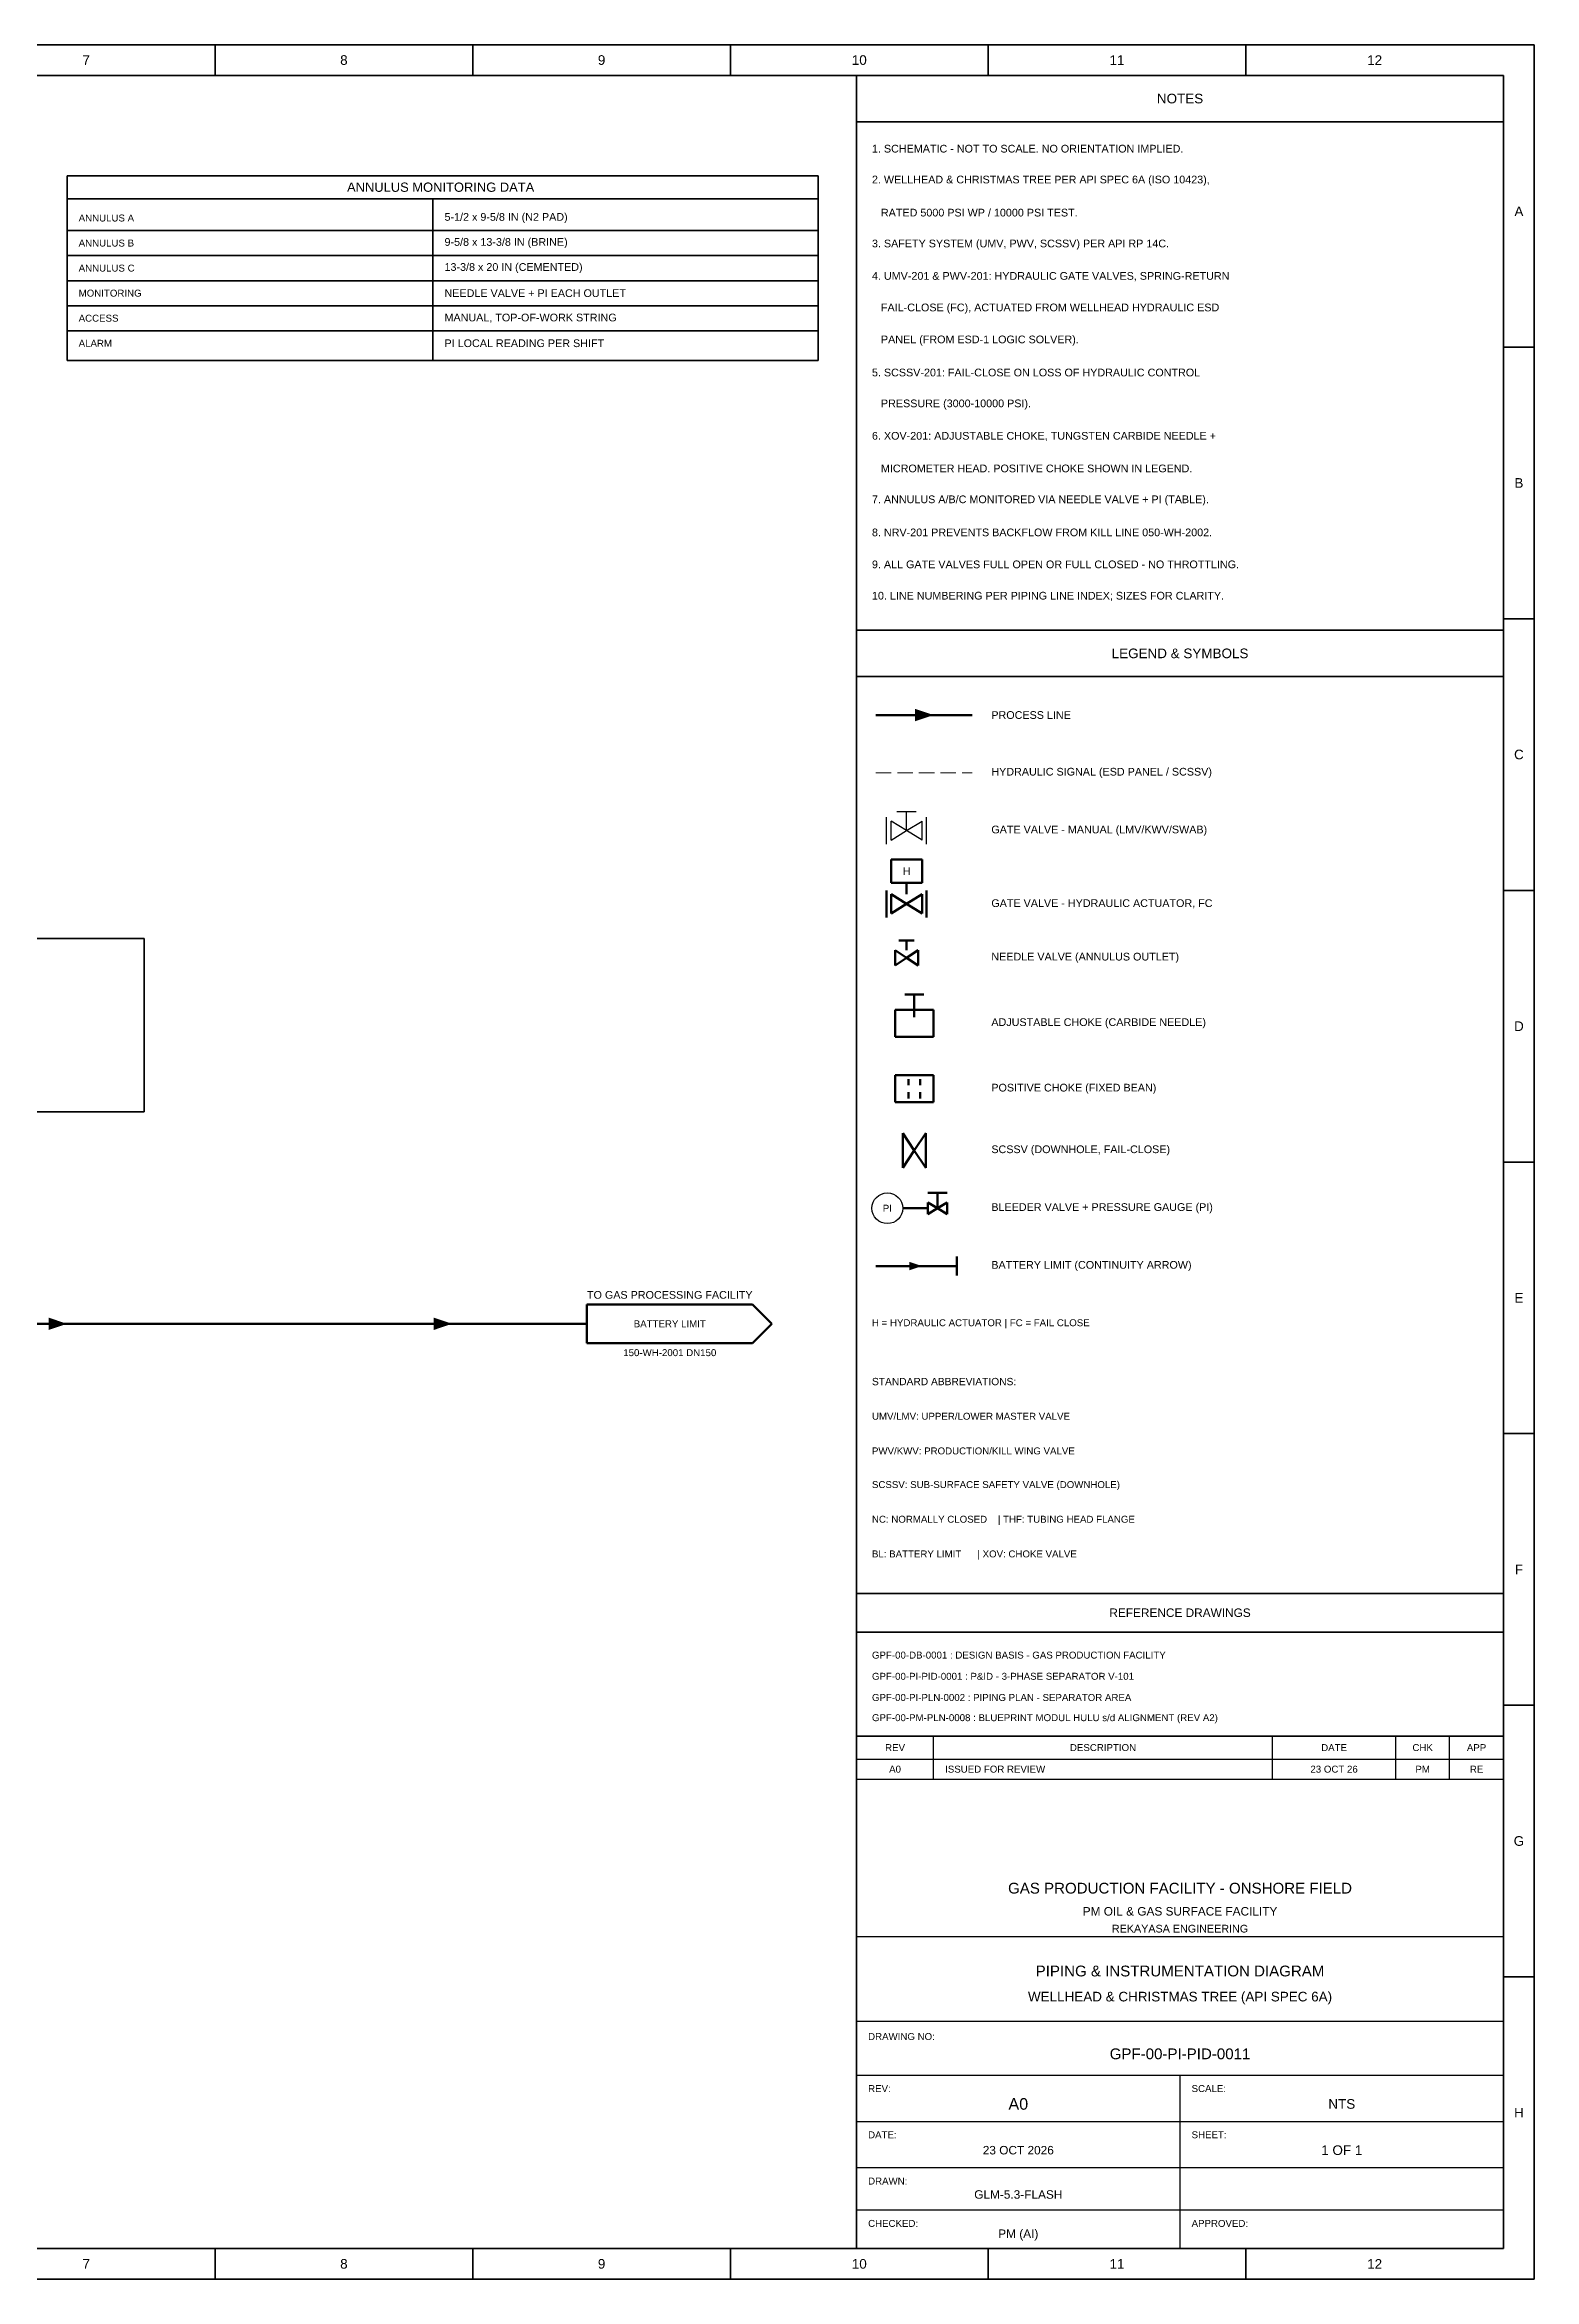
# Model space of a CAD drawing. Header units: millimetres. Extents: x 10 to 831, y 7 to 587.
# Drawn here: x 444 to 831, y 7 to 587 of the extents above; entities that cross this region are included whole.
import ezdxf

# ---------------------------------------------------------------- set-up
doc = ezdxf.new("R2010")
doc.units = ezdxf.units.MM
for name, color, linetype, lineweight in [('REF-EQUIP', 7, 'Continuous', 35), ('REF-FRAME', 7, 'Continuous', 35), ('REF-PROC', 7, 'Continuous', 50), ('REF-SIG', 7, 'Continuous', 13), ('REF-SYM', 7, 'Continuous', 25), ('REF-TEXT', 7, 'Continuous', 18), ('REF-TITLE', 7, 'Continuous', 25)]:
    doc.layers.add(name, color=color, linetype=linetype, lineweight=lineweight)
doc.styles.add('ARIAL', font='arial.ttf')

msp = doc.modelspace()

# ---------------------------------------------------------------- linework, layer by layer
at = {"layer": 'REF-EQUIP'}
for p, q in [((450, 553), (450, 505)), ((645, 553), (450, 553)), ((645, 505), (645, 553)), ((450, 547), (645, 547)), ((545, 505), (545, 547)), ((450, 538.75), (645, 538.75)), ((450, 532.25), (645, 532.25)), ((450, 525.75), (645, 525.75)), ((450, 519.25), (645, 519.25)), ((450, 512.75), (645, 512.75)), ((450, 505), (645, 505)), ((470, 355), (380, 355)), ((470, 310), (470, 355)), ((380, 310), (470, 310))]:
    msp.add_line(p, q, dxfattribs=at)
at = {"layer": 'REF-FRAME'}
for p, q in [((831, 587), (10, 587)), ((488.417, 579), (488.417, 587)), ((555.333, 579), (555.333, 587)), ((622.25, 579), (622.25, 587)), ((689.167, 579), (689.167, 587)), ((756.083, 579), (756.083, 587)), ((831, 7), (831, 587)), ((823, 579), (20, 579)), ((655, 15), (655, 579)), ((823, 15), (823, 579)), ((655, 567), (823, 567)), ((823, 508.5), (831, 508.5)), ((655, 435), (823, 435)), ((823, 438), (831, 438)), ((655, 423), (823, 423)), ((823, 367.5), (831, 367.5)), ((823, 297), (831, 297)), ((823, 226.5), (831, 226.5)), ((655, 185), (823, 185)), ((655, 175), (823, 175)), ((823, 156), (831, 156)), ((655, 148), (823, 148)), ((823, 85.5), (831, 85.5)), ((20, 15), (823, 15)), ((488.417, 7), (488.417, 15)), ((555.333, 7), (555.333, 15)), ((622.25, 7), (622.25, 15)), ((689.167, 7), (689.167, 15)), ((756.083, 7), (756.083, 15)), ((10, 7), (831, 7))]:
    msp.add_line(p, q, dxfattribs=at)
at = {"layer": 'REF-PROC'}
for p, q in [((660, 413), (685, 413)), ((664, 375.5), (664, 369.5)), ((672, 375.5), (664, 375.5)), ((672, 369.5), (672, 375.5)), ((662.8, 360.5), (662.8, 367.5)), ((664, 369.5), (672, 369.5)), ((664, 361.5), (664, 366.5)), ((668, 364), (664, 366.5)), ((668, 366.5), (668, 369.5)), ((668, 364), (672, 366.5)), ((672, 361.5), (672, 366.5)), ((673.2, 360.5), (673.2, 367.5)), ((664, 361.5), (668, 364)), ((672, 361.5), (668, 364)), ((666, 354.5), (670, 354.5)), ((668, 352), (668, 354.5)), ((665, 348), (665, 352)), ((668, 350), (665, 352)), ((665, 348), (668, 350)), ((668, 350), (671, 352)), ((671, 348), (668, 350)), ((671, 348), (671, 352)), ((665, 336.5), (665, 329.5)), ((675, 336.5), (665, 336.5)), ((667.5, 340.5), (672.5, 340.5)), ((670, 336.5), (670, 340.5)), ((670, 336.5), (670, 334.6)), ((675, 329.5), (675, 336.5)), ((665, 329.5), (675, 329.5)), ((665, 319.5), (665, 312.5)), ((675, 319.5), (665, 319.5)), ((675, 312.5), (675, 319.5)), ((668.5, 316.9), (668.5, 318.5)), ((668.5, 313.5), (668.5, 315.1)), ((671.5, 316.9), (671.5, 318.5)), ((671.5, 313.5), (671.5, 315.1)), ((665, 312.5), (675, 312.5)), ((667, 295.5), (667, 304.5)), ((670, 300), (667, 304.5)), ((670, 300), (673, 304.5)), ((673, 295.5), (673, 304.5)), ((667, 295.5), (670, 300)), ((673, 295.5), (670, 300)), ((667, 285), (673.5, 285)), ((673.5, 289), (678.5, 289)), ((673.5, 283.5), (673.5, 286.5)), ((676, 285), (673.5, 286.5)), ((673.5, 283.5), (676, 285)), ((676, 285), (676, 289)), ((676, 285), (678.5, 286.5)), ((678.5, 283.5), (676, 285)), ((678.5, 283.5), (678.5, 286.5)), ((660, 270), (681, 270)), ((681, 267.5), (681, 272.5)), ((585, 260), (585, 250)), ((628, 260), (585, 260)), ((633, 255), (628, 260)), ((234.5, 255), (585, 255)), ((585, 250), (628, 250)), ((628, 250), (633, 255))]:
    msp.add_line(p, q, dxfattribs=at)
for points in [[(675, 413), (670.2, 414.6), (670.2, 411.4)], [(672, 270), (668.7, 271.1), (668.7, 268.9)], [(450, 255), (445.2, 256.6), (445.2, 253.4)], [(550, 255), (545.2, 256.6), (545.2, 253.4)]]:
    msp.add_solid(points, dxfattribs=at)
at = {"layer": 'REF-SIG'}
for p, q in [((660, 398), (664, 398)), ((665.6, 398), (669.6, 398)), ((671.2, 398), (675.2, 398)), ((676.8, 398), (680.8, 398)), ((682.4, 398), (685, 398))]:
    msp.add_line(p, q, dxfattribs=at)
at = {"layer": 'REF-SYM'}
for p, q in [((662.8, 379.5), (662.8, 386.5)), ((664, 380.5), (664, 385.5)), ((668, 383), (664, 385.5)), ((664, 380.5), (668, 383)), ((665.5, 388), (670.5, 388)), ((668, 383), (668, 388)), ((668, 383), (672, 385.5)), ((672, 380.5), (668, 383)), ((672, 380.5), (672, 385.5)), ((673.2, 379.5), (673.2, 386.5))]:
    msp.add_line(p, q, dxfattribs=at)
msp.add_circle((663, 285), 4, dxfattribs=at)
at = {"layer": 'REF-TITLE'}
for p, q in [((675, 136.8), (675, 148)), ((763, 136.8), (763, 148)), ((795, 136.8), (795, 148)), ((809, 136.8), (809, 148)), ((655, 142), (823, 142)), ((655, 136.8), (823, 136.8)), ((655, 96), (823, 96)), ((655, 74), (823, 74)), ((655, 60), (823, 60)), ((739, 15), (739, 60)), ((655, 48), (823, 48)), ((655, 36), (823, 36)), ((655, 25), (823, 25))]:
    msp.add_line(p, q, dxfattribs=at)

# ---------------------------------------------------------------- texts
at = {"layer": 'REF-TEXT', "style": 'ARIAL'}
for s, insert, char_height, attachment_point in [('7', (454.958, 583), 2.5, 5), ('8', (521.875, 583), 2.5, 5), ('9', (588.792, 583), 2.5, 5), ('10', (655.708, 583), 2.5, 5), ('11', (722.625, 583), 2.5, 5), ('12', (789.542, 583), 2.5, 5), ('NOTES', (739, 573), 2.5, 5), ('1. SCHEMATIC - NOT TO SCALE. NO ORIENTATION IMPLIED.', (659, 560), 2, 4), ('ANNULUS MONITORING DATA', (547, 550), 2.4, 5), ('2. WELLHEAD & CHRISTMAS TREE PER API SPEC 6A (ISO 10423),', (659, 551.7), 2, 4), ('ANNULUS A', (453, 542), 1.8, 4), ('5-1/2 x 9-5/8 IN (N2 PAD)', (548, 542), 2, 4), ('   RATED 5000 PSI WP / 10000 PSI TEST.', (659, 543.4), 2, 4), ('A', (827, 543.75), 2.5, 5), ('ANNULUS B', (453, 535.5), 1.8, 4), ('9-5/8 x 13-3/8 IN (BRINE)', (548, 535.5), 2, 4), ('3. SAFETY SYSTEM (UMV, PWV, SCSSV) PER API RP 14C.', (659, 535.1), 2, 4), ('ANNULUS C', (453, 529), 1.8, 4), ('13-3/8 x 20 IN (CEMENTED)', (548, 529), 2, 4), ('4. UMV-201 & PWV-201: HYDRAULIC GATE VALVES, SPRING-RETURN', (659, 526.8), 2, 4), ('MONITORING', (453, 522.5), 1.8, 4), ('NEEDLE VALVE + PI EACH OUTLET', (548, 522.5), 2, 4), ('ACCESS', (453, 516), 1.8, 4), ('MANUAL, TOP-OF-WORK STRING', (548, 516), 2, 4), ('   FAIL-CLOSE (FC), ACTUATED FROM WELLHEAD HYDRAULIC ESD', (659, 518.5), 2, 4), ('ALARM', (453, 509.5), 1.8, 4), ('PI LOCAL READING PER SHIFT', (548, 509.5), 2, 4), ('   PANEL (FROM ESD-1 LOGIC SOLVER).', (659, 510.2), 2, 4), ('5. SCSSV-201: FAIL-CLOSE ON LOSS OF HYDRAULIC CONTROL', (659, 501.9), 2, 4), ('   PRESSURE (3000-10000 PSI).', (659, 493.6), 2, 4), ('6. XOV-201: ADJUSTABLE CHOKE, TUNGSTEN CARBIDE NEEDLE +', (659, 485.3), 2, 4), ('   MICROMETER HEAD. POSITIVE CHOKE SHOWN IN LEGEND.', (659, 477), 2, 4), ('7. ANNULUS A/B/C MONITORED VIA NEEDLE VALVE + PI (TABLE).', (659, 468.7), 2, 4), ('B', (827, 473.25), 2.5, 5), ('8. NRV-201 PREVENTS BACKFLOW FROM KILL LINE 050-WH-2002.', (659, 460.4), 2, 4), ('9. ALL GATE VALVES FULL OPEN OR FULL CLOSED - NO THROTTLING.', (659, 452.1), 2, 4), ('10. LINE NUMBERING PER PIPING LINE INDEX; SIZES FOR CLARITY.', (659, 443.8), 2, 4), ('LEGEND & SYMBOLS', (739, 429), 2.5, 5), ('PROCESS LINE', (690, 413), 2, 4), ('C', (827, 402.75), 2.5, 5), ('HYDRAULIC SIGNAL (ESD PANEL / SCSSV)', (690, 398), 2, 4), ('GATE VALVE - MANUAL (LMV/KWV/SWAB)', (690, 383), 2, 4), ('H', (668, 372.5), 2, 5), ('GATE VALVE - HYDRAULIC ACTUATOR, FC', (690, 364), 2, 4), ('NEEDLE VALVE (ANNULUS OUTLET)', (690, 350), 2, 4), ('ADJUSTABLE CHOKE (CARBIDE NEEDLE)', (690, 333), 2, 4), ('D', (827, 332.25), 2.5, 5), ('POSITIVE CHOKE (FIXED BEAN)', (690, 316), 2, 4), ('SCSSV (DOWNHOLE, FAIL-CLOSE)', (690, 300), 2, 4), ('PI', (663, 285), 1.8, 5), ('BLEEDER VALVE + PRESSURE GAUGE (PI)', (690, 285), 2, 4), ('BATTERY LIMIT (CONTINUITY ARROW)', (690, 270), 2, 4), ('TO GAS PROCESSING FACILITY', (606.5, 262.5), 2, 5), ('E', (827, 261.75), 2.5, 5), ('BATTERY LIMIT', (606.5, 255), 1.8, 5), ('H = HYDRAULIC ACTUATOR | FC = FAIL CLOSE', (659, 255), 1.8, 4), ('150-WH-2001 DN150', (606.5, 247.5), 1.8, 5), ('STANDARD ABBREVIATIONS:', (659, 240), 1.9, 4), ('UMV/LMV: UPPER/LOWER MASTER VALVE', (659, 231), 1.8, 4), ('PWV/KWV: PRODUCTION/KILL WING VALVE', (659, 222), 1.8, 4), ('SCSSV: SUB-SURFACE SAFETY VALVE (DOWNHOLE)', (659, 213), 1.8, 4), ('NC: NORMALLY CLOSED    | THF: TUBING HEAD FLANGE', (659, 204), 1.8, 4), ('BL: BATTERY LIMIT      | XOV: CHOKE VALVE', (659, 195), 1.8, 4), ('F', (827, 191.25), 2.5, 5), ('REFERENCE DRAWINGS', (739, 180), 2.2, 5), ('GPF-00-DB-0001 : DESIGN BASIS - GAS PRODUCTION FACILITY', (659, 169), 1.8, 4), ('GPF-00-PI-PID-0001 : P&ID - 3-PHASE SEPARATOR V-101', (659, 163.5), 1.8, 4), ('GPF-00-PI-PLN-0002 : PIPING PLAN - SEPARATOR AREA', (659, 158), 1.8, 4), ('GPF-00-PM-PLN-0008 : BLUEPRINT MODUL HULU s/d ALIGNMENT (REV A2)', (659, 152.5), 1.8, 4), ('REV', (665, 145), 1.8, 5), ('DESCRIPTION', (719, 145), 1.8, 5), ('DATE', (779, 145), 1.8, 5), ('CHK', (802, 145), 1.8, 5), ('APP', (816, 145), 1.8, 5), ('A0', (665, 139.4), 1.8, 5), ('ISSUED FOR REVIEW', (678, 139.4), 1.8, 4), ('23 OCT 26', (779, 139.4), 1.8, 5), ('PM', (802, 139.4), 1.8, 5), ('RE', (816, 139.4), 1.8, 5), ('G', (827, 120.75), 2.5, 5), ('GAS PRODUCTION FACILITY - ONSHORE FIELD', (739, 108.5), 2.8, 5), ('PM OIL & GAS SURFACE FACILITY', (739, 102.5), 2.2, 5), ('REKAYASA ENGINEERING', (739, 98), 2, 5), ('PIPING & INSTRUMENTATION DIAGRAM', (739, 87), 2.8, 5), ('WELLHEAD & CHRISTMAS TREE (API SPEC 6A)', (739, 80), 2.5, 5), ('DRAWING NO:', (658, 70), 1.8, 4), ('GPF-00-PI-PID-0011', (739, 65.5), 2.8, 5), ('REV:', (658, 56.5), 1.8, 4), ('A0', (697, 52.5), 3, 5), ('SCALE:', (742, 56.5), 1.8, 4), ('NTS', (781, 52.5), 2.5, 5), ('H', (827, 50.25), 2.5, 5), ('DATE:', (658, 44.5), 1.8, 4), ('23 OCT 2026', (697, 40.5), 2.2, 5), ('SHEET:', (742, 44.5), 1.8, 4), ('1 OF 1', (781, 40.5), 2.5, 5), ('DRAWN:', (658, 32.5), 1.8, 4), ('GLM-5.3-FLASH', (697, 29), 2.2, 5), ('CHECKED:', (658, 21.5), 1.8, 4), ('PM (AI)', (697, 18.5), 2.2, 5), ('APPROVED:', (742, 21.5), 1.8, 4), ('7', (454.958, 11), 2.5, 5), ('8', (521.875, 11), 2.5, 5), ('9', (588.792, 11), 2.5, 5), ('10', (655.708, 11), 2.5, 5), ('11', (722.625, 11), 2.5, 5), ('12', (789.542, 11), 2.5, 5)]:
    msp.add_mtext(s, dxfattribs=dict(at, insert=insert, char_height=char_height, attachment_point=attachment_point))

doc.saveas('drawing.dxf')
